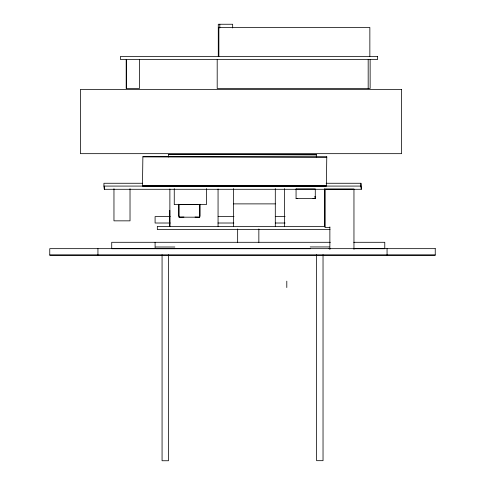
<?xml version="1.0" encoding="UTF-8"?>
<svg xmlns="http://www.w3.org/2000/svg" width="485" height="485" viewBox="0 0 485 485"><rect width="100%" height="100%" fill="white"/><g stroke="black" fill="none" stroke-linecap="round" stroke-linejoin="round"><path stroke-width="0.73" d="M326.781 156.764L326.387 185.949L142.481 185.949L142.875 156.764L326.781 157.043L142.875 156.764M168.544 157.001L168.574 154.497L316.341 154.776L168.574 154.497M316.311 157.001L316.341 154.497M315.068 197.189L314.88 197.098M314.977 196.716L315.305 196.667L314.977 196.625M314.935 198.062L315.02 197.977M178.716 204.215L178.716 216.304L179.183 216.255M199.571 216.365L200.032 216.316L200.032 204.227M179.044 204.331L179.044 217.177L183.96 217.037M199.711 204.355L199.711 217.201L179.044 217.177M296.062 188.859L296.062 198.498L297.717 198.413M296.196 188.907L315.28 188.889L315.28 198.523L296.062 198.498M198.038 204.44L180.141 204.421M142.481 183.263L103.929 183.263L103.929 186.076L104.323 189.289L361.319 189.289L360.919 183.263L326.15 183.263M103.929 186.076L360.919 186.076L361.319 189.289M233.534 203.882L275.298 203.882M170.241 216.595L155.091 216.595L155.091 223.015L170.241 223.015M218.123 216.595L234.019 216.595M275.407 216.595L285.095 216.595M217.959 223.015L233.861 223.015M275.407 223.015L285.095 223.015M324.853 226.368L157.328 226.368L157.328 229.581L330.036 229.581M329.867 227.544L325.047 227.544L325.047 188.998L353.959 188.998L353.959 249.405M330.364 242.294L111.726 242.294L111.726 248.714L155.091 248.714L155.091 242.294M353.771 242.294L384.781 242.294L384.781 248.714L354.123 248.714M310.236 246.938L329.418 246.938M155.685 247.01L174.867 247.01M155.685 248.732L174.867 248.732M174.976 248.714L310.418 248.714M328.933 248.714L330.364 248.714M49.755 255.055L435.245 255.055M195.037 217.037L199.711 217.201M312.989 198.401L315.28 198.523M387.06 248.66L387.06 255.146M370.134 59.588L370.134 88.5L217.195 88.5L217.195 59.588M369.855 56.375L369.855 27.463L218.874 27.463L218.874 56.375M368.182 59.588L368.182 88.5M360.919 183.263L360.919 186.076M329.867 226.889L329.867 249.405M326.387 185.949L142.481 185.949M324.762 188.974L324.762 226.756M324.55 188.92L324.55 225.949M323.034 254.716L323.034 460.677L316.614 460.677L316.614 254.716M286.799 281.154L286.799 287.55M284.586 188.574L284.586 226.368M275.298 188.55L275.298 226.368M258.851 228.95L258.851 242.294M237.656 228.95L237.656 242.294M233.534 188.55L233.534 226.368M232.667 27.984L232.667 24.25L218.28 24.25L218.28 56.375M219.814 24.25L219.814 27.984M218.492 27.463L218.492 56.375M218.062 188.98L218.062 226.368M206.386 188.574L206.386 204.634L174.26 204.634L174.26 188.574M169.877 188.98L169.877 226.368M169.798 210.308L169.798 226.368M168.483 254.789L168.483 460.75L162.069 460.75L162.069 254.789M139.438 59.588L139.438 88.5L126.191 88.5L126.191 59.588M130.022 188.726L130.022 220.845L113.963 220.845L113.963 188.726M126.591 59.588L126.591 88.5M104.323 186.476L104.323 189.289M97.94 248.66L97.94 255.146M377.506 56.375L120.516 56.375L120.516 59.588L377.506 59.588L377.506 56.375M401.635 89.422L80.395 89.422L80.395 153.666L401.635 153.666L401.635 89.422M435.245 248.66L49.755 248.66L49.755 255.146L435.245 255.146L435.245 248.66"/></g></svg>
